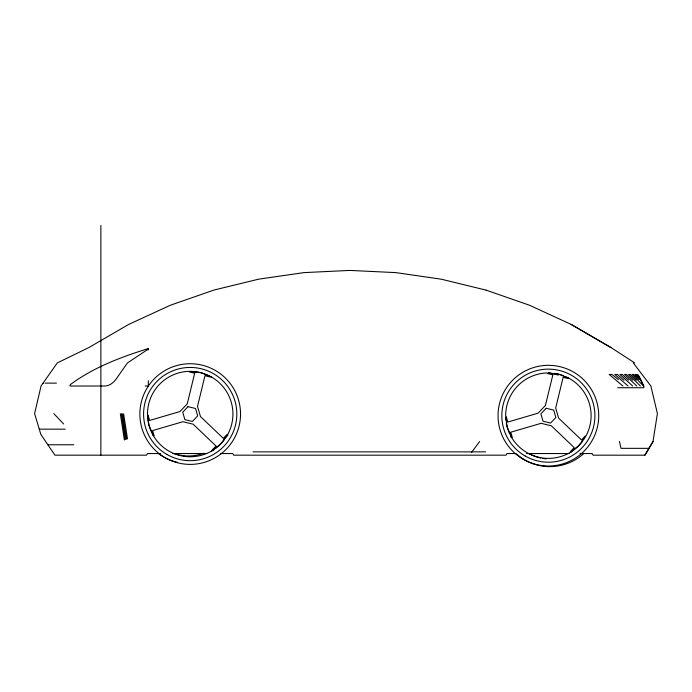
<?xml version="1.0" encoding="UTF-8"?>
<svg xmlns="http://www.w3.org/2000/svg" width="692" height="692" viewBox="0 0 692 692"><rect width="100%" height="100%" fill="white"/><g stroke="black" fill="none" stroke-linecap="round" stroke-linejoin="round"><path stroke-width="1.04" d="M568.677 377.572L568.417 378.628L563.132 377.348L555.676 408.012L558.652 418.167L581.488 439.956L585.242 436.021M148.304 349.088L127.501 362.893L116.04 379.181A13.408 9.351 -54.9 0 1 104.838 386.015L70.229 386.015A1.107 0.51 -54.9 0 1 70.004 385.323A1.107 0.51 -54.9 0 1 70.8 384.25C93.827 367.34 120.538 357.262 147.586 348.785L148.304 348.967L148.304 349.763L147.777 349.763M644.875 455.18L653.006 441.496L657.4 413.548L650.869 386.015L633.267 362.893M653.092 441.496L644.961 455.18L593.079 455.18L592.162 453.563L580.043 453.545M471.416 452.611L479.642 441.496M227.201 435.424L220.411 444.273L211.562 451.063M585.38 437.033L578.59 445.882L569.741 452.672A42.722 42.722 0 0 1 511.89 437.898M212.254 449.938L216.008 445.994L193.18 424.205L182.896 421.713L152.612 430.588L154.143 435.813M227.071 434.412L223.317 438.347L200.481 416.558L197.505 406.403L204.962 375.739L210.247 377.019M213.664 450.034L216.795 446.747M224.104 439.1L227.858 435.156M571.843 451.642L574.974 448.355M582.275 440.709L584.152 438.737M147.586 348.785L148.261 348.863M43.086 383.126L43.613 383.126M45.222 383.126L56.433 383.126M145.13 386.015L148.304 386.015L148.304 380.747M617.722 387.736L643.854 387.736L643.854 386.015L639.001 376.067M39.262 429.161L65.221 429.161M47.869 444.774L73.828 444.774M649.027 448.338L621.009 448.338L619.452 441.496M253.004 451.867L485.62 451.867M160.726 453.545L147.543 453.563L146.626 455.18L54.928 455.18L40.819 434.36L34.6 413.548L41.044 386.015L57.315 362.893L88.939 347.522L128.677 324.418L170.44 305.215L213.845 290.095L258.497 279.196L303.987 272.613L349.901 270.416L395.815 272.613L441.306 279.196L485.957 290.095M172.498 453.545L206.744 453.545M220.653 453.545L232.772 453.563L233.688 455.18L506.016 455.18L506.933 453.563L515.843 453.545M526.543 453.545L569.343 453.545M548.375 372.945L559.43 374.398L569.741 378.662A42.722 42.722 0 0 1 585.873 436.15M548.704 372.72L558.461 375.09M563.392 376.292L566.912 377.149M547.562 373.559L552.856 374.848L545.4 405.512L538.099 413.167L507.807 422.051L506.276 416.826M191.407 371.327L194.936 372.184M205.213 374.683L209.624 375.747M189.392 371.95L194.677 373.239L187.229 403.903L179.92 411.558L149.636 420.442L148.105 415.217M486.147 290.147L529.518 305.25L571.246 324.436L610.949 347.522L634.685 362.893M211.562 377.053L201.26 372.789L190.205 371.336A42.722 42.722 0 0 0 147.586 417.094M571.125 324.418L610.863 347.522M618.397 379.571L611.987 374.45L609.176 374.45L622.938 386.015M623.985 380.237L617.359 374.45L614.799 374.45L628.059 386.015M628.604 380.237L622.229 374.45L619.92 374.45L632.67 386.015M632.713 380.237L626.589 374.45L624.539 374.45L636.778 386.015M571.211 452.291L570.424 451.547L574.187 447.603L551.351 425.814L541.075 423.322L510.782 432.197L512.314 437.422M638.803 379.415L633.777 374.45L632.237 374.45L643.448 386.015L637.868 374.45M636.303 380.237L630.438 374.45L628.647 374.45L640.377 386.015M53.76 413.548L63.664 423.954M639.261 377.348L636.588 374.45L635.317 374.45L640.662 380.237M511.371 437.033L507.106 426.722L505.653 415.667A42.722 42.722 0 0 1 547.363 372.953M505.489 418.003L506.769 422.354M509.744 432.509L511.276 437.725M147.828 418.132L148.59 420.745M151.565 430.9L152.845 435.251M123.626 413.842L127.484 438.901M122.527 413.799L126.454 439.264M121.429 413.755L125.416 439.636M120.33 413.721L124.387 440.008M147.474 414.058L148.936 425.113L153.2 435.424A42.722 42.722 0 0 0 213.292 450.008M100.868 225.376L100.868 455.18M177.463 462.351A50.343 50.343 0 0 1 158.295 453.485M203.457 453.277A42.722 42.722 0 0 1 174.566 453.623M584.074 453.277A50.343 50.343 0 0 1 516.535 453.961M545.876 458.822A42.722 42.722 0 0 1 542.831 458.424M540.833 458.035A42.722 42.722 0 0 1 529.441 453.779M582.577 441.271A42.722 42.722 0 0 1 573.979 449.869M509.511 433.426A42.722 42.722 0 0 1 506.241 422.76M554.456 373.377A42.722 42.722 0 0 1 563.297 375.635M209.788 376.085A42.722 42.722 0 0 1 227.694 434.541M224.407 439.662A42.722 42.722 0 0 1 215.8 448.26M151.773 432.734A42.722 42.722 0 0 1 147.915 420.139M193.241 371.44A42.722 42.722 0 0 1 207.02 374.787M188.025 406.662L182.714 412.242L184.885 419.637L192.376 421.454L197.687 415.875L195.516 408.479L188.025 406.662M546.204 408.271L540.885 413.851L543.064 421.246L550.547 423.063L555.866 417.484L553.687 410.088L546.204 408.271M525.107 455.967A46.528 46.528 0 0 0 594.904 415.667A46.528 46.528 0 0 0 525.107 375.367A46.528 46.528 0 0 0 525.107 455.967M523.204 459.263A50.343 50.343 0 0 0 598.718 415.667A50.343 50.343 0 0 0 523.204 372.071A50.343 50.343 0 0 0 523.204 459.263M166.893 454.428A46.615 46.615 0 0 0 236.82 414.058A46.615 46.615 0 0 0 166.893 373.689A46.615 46.615 0 0 0 166.893 454.428M165.033 457.654A50.343 50.343 0 0 0 240.539 414.058A50.343 50.343 0 0 0 165.033 370.462A50.343 50.343 0 0 0 165.033 457.654"/></g></svg>
